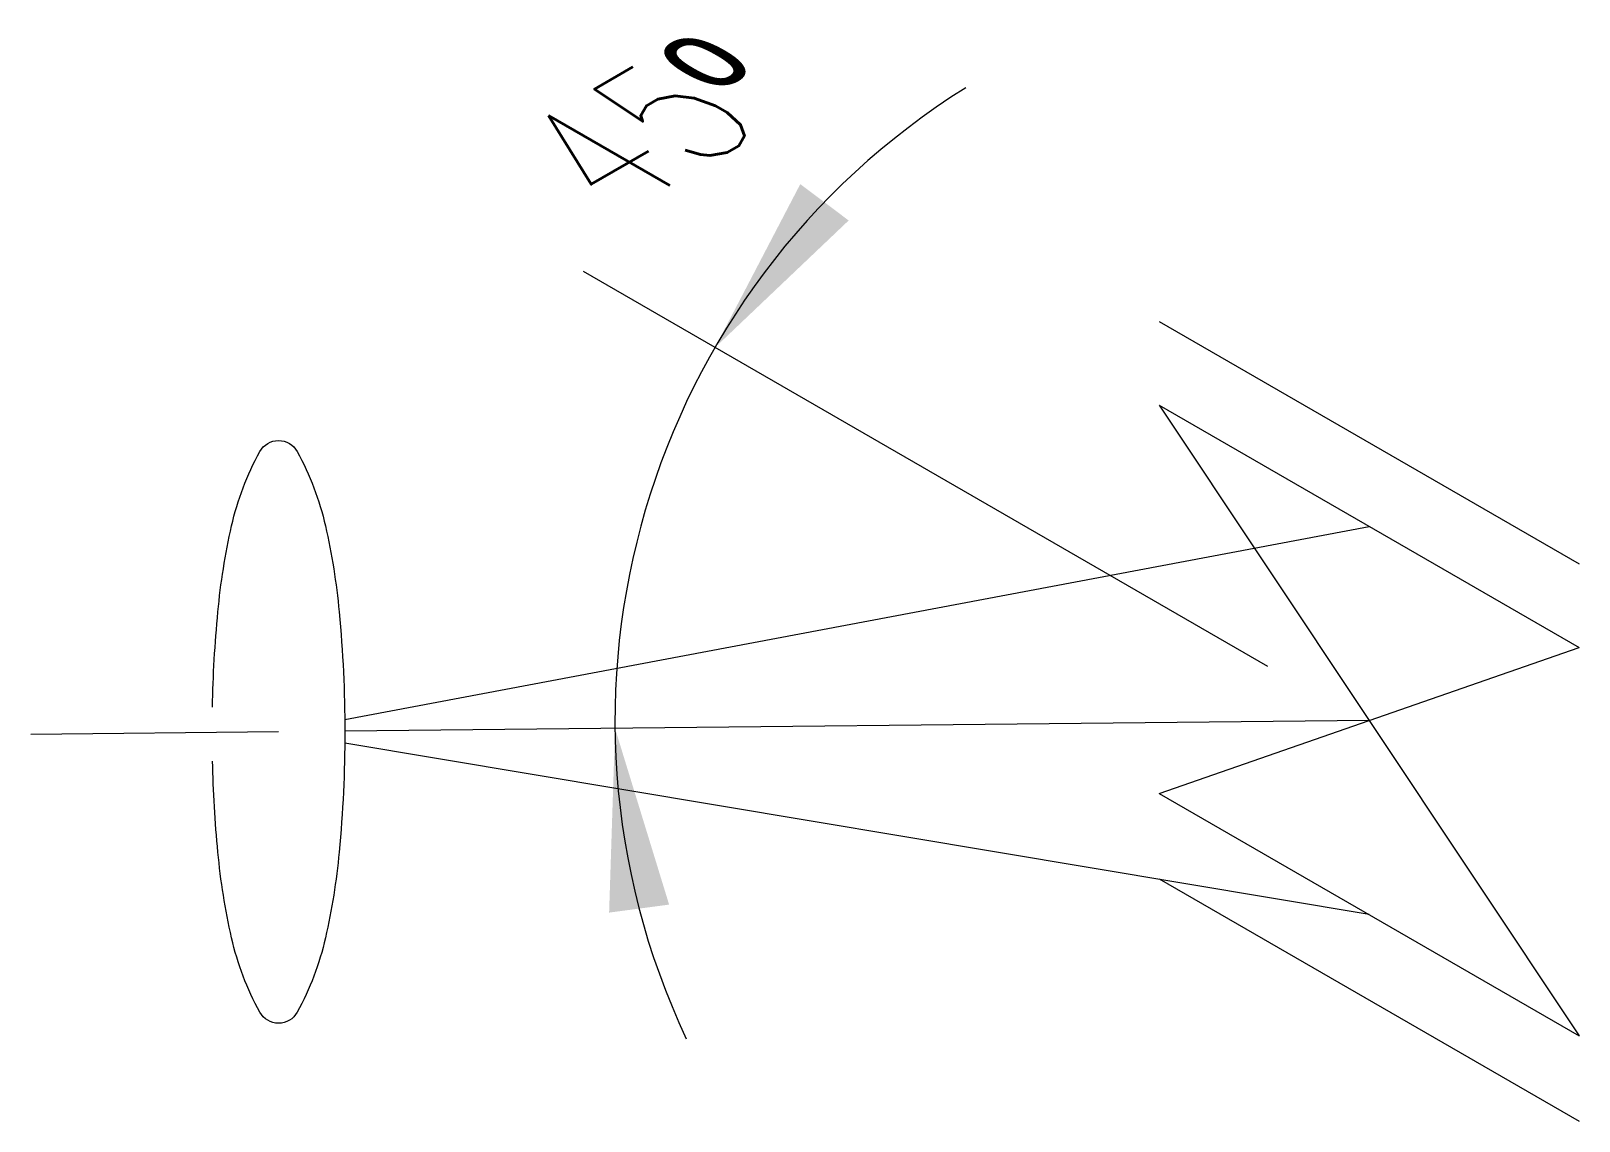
# Model space of a CAD drawing. Header units: millimetres. Extents: x -9991.89 to -9990.61, y -66.62 to -65.72.
import ezdxf

# ---------------------------------------------------------------- set-up
doc = ezdxf.new("R2010")
doc.units = ezdxf.units.MM
doc.layers.add('Tub_iso_válvulas', color=2, linetype='Continuous')
doc.styles.add('ISONEG80', font='ROMANSBR', dxfattribs={"width": 0.85, "height": 2})

msp = doc.modelspace()

# ---------------------------------------------------------------- linework, layer by layer
at = {"layer": 'Tub_iso_válvulas', "color": 1}
for p, q in [((-9990.8709, -66.2448), (-9991.4355, -65.9188)), ((-9991.6324, -66.2884), (-9990.7875, -66.1291)), ((-9991.6871, -66.2987), (-9991.8913, -66.3009)), ((-9990.7875, -66.2893), (-9991.6324, -66.2981)), ((-9990.7875, -66.4494), (-9991.6324, -66.3079))]:
    msp.add_line(p, q, dxfattribs=at)
at = {"layer": 'Tub_iso_válvulas'}
for p, q in [((-9990.9607, -65.96), (-9990.6143, -66.16)), ((-9990.9607, -66.0291), (-9990.6143, -66.5494)), ((-9990.9607, -66.0291), (-9990.6143, -66.2291)), ((-9990.9607, -66.3494), (-9990.6143, -66.2291)), ((-9990.9607, -66.3494), (-9990.6143, -66.5494)), ((-9990.9607, -66.4198), (-9990.6143, -66.6198))]:
    msp.add_line(p, q, dxfattribs=at)
at = {"layer": 'Tub_iso_válvulas', "color": 1}
for points in [[(-9991.7416, -66.2783, -0.018663), (-9991.7371, -66.1997, -0.032447), (-9991.7258, -66.1287, -0.069756), (-9991.7025, -66.0674, -0.273671), (-9991.6871, -66.0583, -0.273671), (-9991.6717, -66.0674, -0.069756), (-9991.6484, -66.1287, -0.032447), (-9991.6371, -66.1997, -0.023495), (-9991.6324, -66.2987, -0.023495), (-9991.6371, -66.3978, -0.032447), (-9991.6484, -66.4687, -0.069756), (-9991.6717, -66.53, -0.273671), (-9991.6871, -66.5391, -0.273671)], [(-9991.6871, -66.5391, -0.273671), (-9991.7025, -66.53, -0.069756), (-9991.7258, -66.4687, -0.032447), (-9991.7371, -66.3978, -0.017775), (-9991.7415, -66.3229, -0.023495)]]:
    msp.add_lwpolyline(points, format="xyb", dxfattribs=at)
msp.add_arc((-9990.7938, -66.2893), 0.6157, 122.0112, 205.2422, dxfattribs=at)
for points in [[(-9991.2168, -65.8767), (-9991.2567, -65.8467), (-9991.327, -65.9815)], [(-9991.4144, -66.4478), (-9991.3649, -66.4412), (-9991.4095, -66.2958)]]:
    msp.add_solid(points, dxfattribs=at)

# ---------------------------------------------------------------- texts
at = {"layer": 'Tub_iso_válvulas', "style": 'ISONEG80', "oblique": 330, "width": 0.85}
msp.add_attdef('45º', (-9991.4053, -65.8715), '45%%D', height=0.1, rotation=30, dxfattribs=at)

doc.saveas('drawing.dxf')
